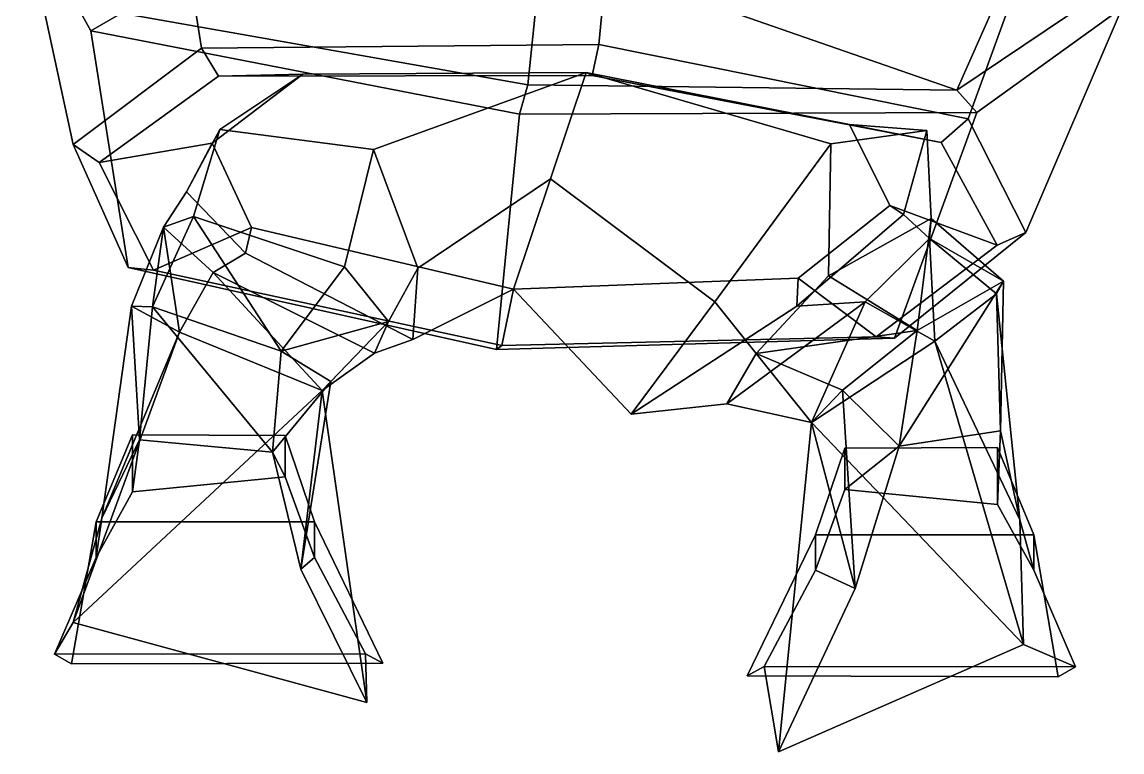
# Model space of a CAD drawing. Extents: x -206 to 215, y -173 to 299.
# Drawn here: x -116 to 128.9, y -172.5 to -10.1 of the extents above; entities that cross this region are included whole.
import ezdxf

# ---------------------------------------------------------------- set-up
doc = ezdxf.new("R2010")
doc.units = 0

msp = doc.modelspace()

# ---------------------------------------------------------------- linework, layer by layer
for points in [[(-84.301384, 36.730267, 100.477554), (-115.955055, 15.559083, 12.039), (-104.535591, -37.416588, 24.555965), (-75.989639, -15.959169, 113.174019)], [(12.428975, -15.176253, 145.061096), (17.493418, 37.208054, 131.356842), (-84.301384, 36.730267, 100.477554), (-75.989639, -15.959169, 113.174019)], [(12.428975, -15.176253, 145.061096), (94.639893, -31.674915, 103.318703), (112.902878, 18.566866, 89.087326), (17.493418, 37.208054, 131.356842)], [(112.902878, 18.566866, 89.087326), (94.639893, -31.674915, 103.318703), (107.530022, -56.948788, 12.307359), (128.900726, -6.993242, -2.103519)], [(-100.653374, -12.079011, -87.139366), (-115.955055, 15.559083, 12.039), (-108.835564, 16.032938, 11.341135), (-93.84301, -8.213093, -75.214043)], [(-104.535591, -37.416588, 24.555965), (-115.955055, 15.559083, 12.039), (-100.653374, -12.079011, -87.139366), (-92.341629, -64.76844, -74.442902)], [(-93.84301, -8.213093, -75.214043), (-0.168437, 6.823609, -112.516411), (-3.34828, -24.147751, -112.968155)], [(92.143272, -25.343269, -85.956345), (-3.34828, -24.147751, -112.968155), (-0.168437, 6.823609, -112.516411)], [(92.143272, -25.343269, -85.956345), (-0.168437, 6.823609, -112.516411), (106.03878, 6.057258, -84.394287)], [(121.997734, -5.227848, -1.991465), (92.143272, -25.343269, -85.956345), (106.03878, 6.057258, -84.394287)], [(107.530022, -56.948788, 12.307359), (78.28791, -80.484192, -84.298225), (96.550888, -30.242411, -98.52961), (128.900726, -6.993242, -2.103519)], [(96.550888, -30.242411, -98.52961), (92.143272, -25.343269, -85.956345), (121.997734, -5.227848, -1.991465), (128.900726, -6.993242, -2.103519)], [(-100.653374, -12.079011, -87.139366), (-93.84301, -8.213093, -75.214043), (-3.34828, -24.147751, -112.968155), (-5.226513, -30.608906, -129.430008)], [(-92.341629, -64.76844, -74.442902), (-100.653374, -12.079011, -87.139366), (-5.226513, -30.608906, -129.430008), (-10.30029, -83.021141, -115.726433)], [(-75.989639, -15.959169, 113.174019), (-104.535591, -37.416588, 24.555965), (-98.76722, -41.374359, 25.092318), (-72.228668, -22.156956, 104.738747)], [(12.428975, -15.176253, 145.061096), (-75.989639, -15.959169, 113.174019), (-72.228668, -22.156956, 104.738747), (10.942841, -22.049639, 132.706421)], [(12.428975, -15.176253, 145.061096), (10.942841, -22.049639, 132.706421), (88.646095, -36.974251, 95.446854), (94.639893, -31.674915, 103.318703)], [(-72.228668, -22.156956, 104.738747), (-98.76722, -41.374359, 25.092318), (-73.633553, -37.099918, 21.968475), (-53.44318, -21.752478, 85.287354)], [(-53.44318, -21.752478, 85.287354), (-73.633553, -37.099918, 21.968475), (-79.325302, -47.905373, 17.518759), (-71.893929, -34.069973, 60.682323)], [(10.942841, -22.049639, 132.706421), (-72.228668, -22.156956, 104.738747), (-53.44318, -21.752478, 85.287354), (9.599522, -21.372015, 108.261513)], [(9.599522, -21.372015, 108.261513), (-53.44318, -21.752478, 85.287354), (-71.893929, -34.069973, 60.682323), (-37.694725, -38.470856, 93.397614)], [(1.683028, -45.002064, 17.430477), (9.599522, -21.372015, 108.261513), (-37.694725, -38.470856, 93.397614), (-27.854065, -64.903992, 31.244814)], [(38.244316, -72.412689, 34.25597), (64.074249, -37.281418, 85.245461), (9.599522, -21.372015, 108.261513), (1.683028, -45.002064, 17.430477)], [(9.599522, -21.372015, 108.261513), (64.074249, -37.281418, 85.245461), (85.4505, -34.295753, 41.424355), (68.228027, -32.958946, 78.259796)], [(10.942841, -22.049639, 132.706421), (9.599522, -21.372015, 108.261513), (68.228027, -32.958946, 78.259796), (88.646095, -36.974251, 95.446854)], [(96.550888, -30.242411, -98.52961), (-5.226513, -30.608906, -129.430008), (-3.34828, -24.147751, -112.968155), (92.143272, -25.343269, -85.956345)], [(78.28791, -80.484192, -84.298225), (-10.30029, -83.021141, -115.726433), (-5.226513, -30.608906, -129.430008), (96.550888, -30.242411, -98.52961)], [(94.639893, -31.674915, 103.318703), (88.646095, -36.974251, 95.446854), (101.104965, -59.783493, 13.547986), (107.530022, -56.948788, 12.307359)], [(-77.799644, -53.434921, 36.462936), (-71.893929, -34.069973, 60.682323), (-79.325302, -47.905373, 17.518759), (-84.467804, -55.788544, 15.317417)], [(-44.194084, -64.629997, 59.788708), (-37.694725, -38.470856, 93.397614), (-71.893929, -34.069973, 60.682323), (-77.799644, -53.434921, 36.462936)], [(68.228027, -32.958946, 78.259796), (85.4505, -34.295753, 41.424355), (80.246277, -52.954922, 0.052424), (77.234161, -50.995522, 13.254573)], [(88.646095, -36.974251, 95.446854), (68.228027, -32.958946, 78.259796), (77.234161, -50.995522, 13.254573), (101.104965, -59.783493, 13.547986)], [(63.589893, -66.609695, 55.48539), (86.432625, -53.826756, 18.133154), (85.4505, -34.295753, 41.424355), (64.074249, -37.281418, 85.245461)], [(86.432625, -53.826756, 18.133154), (86.084953, -58.305065, -4.007445), (80.246277, -52.954922, 0.052424), (85.4505, -34.295753, 41.424355)], [(-104.535591, -37.416588, 24.555965), (-92.341629, -64.76844, -74.442902), (-86.699463, -65.351006, -61.293934), (-98.76722, -41.374359, 25.092318)], [(-98.76722, -41.374359, 25.092318), (-86.699463, -65.351006, -61.293934), (-64.877731, -55.88364, -45.908669), (-73.633553, -37.099918, 21.968475)], [(-73.633553, -37.099918, 21.968475), (-64.877731, -55.88364, -45.908669), (-66.211082, -61.551441, -25.441671), (-79.325302, -47.905373, 17.518759)], [(-44.194084, -64.629997, 59.788708), (-34.363407, -76.747231, 34.688736), (-27.854065, -64.903992, 31.244814), (-37.694725, -38.470856, 93.397614)], [(63.589893, -66.609695, 55.48539), (64.074249, -37.281418, 85.245461), (38.244316, -72.412689, 34.25597), (47.475441, -83.906883, 37.944553)], [(-6.550706, -69.579048, -77.040474), (1.683028, -45.002064, 17.430477), (-27.854065, -64.903992, 31.244814), (-28.951878, -80.750038, -39.100842)], [(38.244316, -72.412689, 34.25597), (1.683028, -45.002064, 17.430477), (-6.550706, -69.579048, -77.040474), (19.618349, -97.402122, -29.488279)], [(-84.467804, -55.788544, 15.317417), (-79.325302, -47.905373, 17.518759), (-66.211082, -61.551441, -25.441671), (-73.435959, -65.891083, -0.230479)], [(77.234161, -50.995522, 13.254573), (80.246277, -52.954922, 0.052424), (56.554165, -73.374214, -33.152569), (56.793472, -67.090111, -52.936218)], [(101.104965, -59.783493, 13.547986), (77.234161, -50.995522, 13.254573), (56.793472, -67.090111, -52.936218), (74.175308, -80.168297, -70.585823)], [(-58.291893, -83.340195, 77.719177), (-77.799644, -53.434921, 36.462936), (-86.869743, -73.468391, 57.110283)], [(-86.869743, -73.468391, 57.110283), (-77.799644, -53.434921, 36.462936), (-84.467804, -55.788544, 15.317417)], [(-58.291893, -83.340195, 77.719177), (-44.194084, -64.629997, 59.788708), (-77.799644, -53.434921, 36.462936)], [(86.084953, -58.305065, -4.007445), (71.72998, -72.356522, -12.438681), (56.554165, -73.374214, -33.152569), (80.246277, -52.954922, 0.052424)], [(83.294327, -78.77964, 68.438652), (86.432625, -53.826756, 18.133154), (63.589893, -66.609695, 55.48539)], [(83.294327, -78.77964, 68.438652), (102.493538, -67.813881, 35.907314), (86.432625, -53.826756, 18.133154)], [(102.493538, -67.813881, 35.907314), (86.084953, -58.305065, -4.007445), (86.432625, -53.826756, 18.133154)], [(-86.869743, -73.468391, 57.110283), (-84.467804, -55.788544, 15.317417), (-91.61171, -73.338669, 37.778015)], [(-91.61171, -73.338669, 37.778015), (-84.467804, -55.788544, 15.317417), (-80.925789, -79.149033, 23.128294)], [(-86.699463, -65.351006, -61.293934), (-9.171555, -82.089363, -98.079002), (-6.550706, -69.579048, -77.040474), (-64.877731, -55.88364, -45.908669)], [(-80.925789, -79.149033, 23.128294), (-84.467804, -55.788544, 15.317417), (-73.435959, -65.891083, -0.230479)], [(-64.877731, -55.88364, -45.908669), (-6.550706, -69.579048, -77.040474), (-28.951878, -80.750038, -39.100842), (-66.211082, -61.551441, -25.441671)], [(87.222298, -81.127205, 7.584799), (71.72998, -72.356522, -12.438681), (86.084953, -58.305065, -4.007445)], [(107.530022, -56.948788, 12.307359), (101.104965, -59.783493, 13.547986), (74.175308, -80.168297, -70.585823), (78.28791, -80.484192, -84.298225)], [(102.493538, -67.813881, 35.907314), (100.989754, -70.58181, 15.918906), (86.084953, -58.305065, -4.007445)], [(100.989754, -70.58181, 15.918906), (87.222298, -81.127205, 7.584799), (86.084953, -58.305065, -4.007445)], [(-73.435959, -65.891083, -0.230479), (-66.211082, -61.551441, -25.441671), (-28.951878, -80.750038, -39.100842), (-37.480717, -83.793312, 3.337299)], [(-92.341629, -64.76844, -74.442902), (-10.30029, -83.021141, -115.726433), (-9.171555, -82.089363, -98.079002), (-86.699463, -65.351006, -61.293934)], [(-80.925789, -79.149033, 23.128294), (-73.435959, -65.891083, -0.230479), (-49.147366, -92.079636, 25.439201)], [(-49.147366, -92.079636, 25.439201), (-73.435959, -65.891083, -0.230479), (-37.480717, -83.793312, 3.337299)], [(-58.291893, -83.340195, 77.719177), (-34.363407, -76.747231, 34.688736), (-44.194084, -64.629997, 59.788708)], [(-34.363407, -76.747231, 34.688736), (-37.480717, -83.793312, 3.337299), (-28.951878, -80.750038, -39.100842), (-27.854065, -64.903992, 31.244814)], [(74.175308, -80.168297, -70.585823), (56.793472, -67.090111, -52.936218), (-6.550706, -69.579048, -77.040474), (-9.171555, -82.089363, -98.079002)], [(56.793472, -67.090111, -52.936218), (56.554165, -73.374214, -33.152569), (19.618349, -97.402122, -29.488279), (-6.550706, -69.579048, -77.040474)], [(83.294327, -78.77964, 68.438652), (63.589893, -66.609695, 55.48539), (47.475441, -83.906883, 37.944553)], [(101.838463, -101.082054, 23.054623), (102.493538, -67.813881, 35.907314), (79.290794, -104.498184, 51.004246)], [(79.290794, -104.498184, 51.004246), (102.493538, -67.813881, 35.907314), (83.294327, -78.77964, 68.438652)], [(101.838463, -101.082054, 23.054623), (100.989754, -70.58181, 15.918906), (102.493538, -67.813881, 35.907314)], [(106.184807, -120.887337, 1.88938), (87.222298, -81.127205, 7.584799), (100.989754, -70.58181, 15.918906)], [(106.184807, -120.887337, 1.88938), (100.989754, -70.58181, 15.918906), (101.838463, -101.082054, 23.054623)], [(-98.161674, -120.48848, 13.549119), (-89.830681, -103.073471, 36.147423), (-91.61171, -73.338669, 37.778015)], [(-98.161674, -120.48848, 13.549119), (-91.61171, -73.338669, 37.778015), (-80.925789, -79.149033, 23.128294)], [(-89.830681, -103.073471, 36.147423), (-86.869743, -73.468391, 57.110283), (-91.61171, -73.338669, 37.778015)], [(71.72998, -72.356522, -12.438681), (40.970444, -95.11702, 8.451784), (19.618349, -97.402122, -29.488279), (56.554165, -73.374214, -33.152569)], [(47.475441, -83.906883, 37.944553), (38.244316, -72.412689, 34.25597), (19.618349, -97.402122, -29.488279), (40.970444, -95.11702, 8.451784)], [(59.800102, -99.261681, 24.865551), (40.970444, -95.11702, 8.451784), (71.72998, -72.356522, -12.438681)], [(87.222298, -81.127205, 7.584799), (59.800102, -99.261681, 24.865551), (71.72998, -72.356522, -12.438681)], [(-89.830681, -103.073471, 36.147423), (-60.164234, -105.86219, 55.666965), (-86.869743, -73.468391, 57.110283)], [(-60.164234, -105.86219, 55.666965), (-58.291893, -83.340195, 77.719177), (-86.869743, -73.468391, 57.110283)], [(-58.291893, -83.340195, 77.719177), (-47.179398, -90.125053, 54.650822), (-34.363407, -76.747231, 34.688736)], [(-49.147366, -92.079636, 25.439201), (-37.480717, -83.793312, 3.337299), (-34.363407, -76.747231, 34.688736)], [(-47.179398, -90.125053, 54.650822), (-49.147366, -92.079636, 25.439201), (-34.363407, -76.747231, 34.688736)], [(-104.576866, -143.75, -19.475407), (-98.161674, -120.48848, 13.549119), (-80.925789, -79.149033, 23.128294)], [(-104.576866, -143.75, -19.475407), (-80.925789, -79.149033, 23.128294), (-49.147366, -92.079636, 25.439201)], [(78.28791, -80.484192, -84.298225), (74.175308, -80.168297, -70.585823), (-9.171555, -82.089363, -98.079002), (-10.30029, -83.021141, -115.726433)], [(83.294327, -78.77964, 68.438652), (47.475441, -83.906883, 37.944553), (66.668594, -92.004456, 52.588932)], [(79.290794, -104.498184, 51.004246), (83.294327, -78.77964, 68.438652), (66.668594, -92.004456, 52.588932)], [(107.001053, -148.636871, -27.500372), (59.800102, -99.261681, 24.865551), (87.222298, -81.127205, 7.584799)], [(107.001053, -148.636871, -27.500372), (87.222298, -81.127205, 7.584799), (106.184807, -120.887337, 1.88938)], [(-60.164234, -105.86219, 55.666965), (-47.179398, -90.125053, 54.650822), (-58.291893, -83.340195, 77.719177)], [(59.800102, -99.261681, 24.865551), (47.475441, -83.906883, 37.944553), (40.970444, -95.11702, 8.451784)], [(66.668594, -92.004456, 52.588932), (47.475441, -83.906883, 37.944553), (59.800102, -99.261681, 24.865551)], [(-53.923874, -131.856308, 26.085512), (-47.179398, -90.125053, 54.650822), (-60.164234, -105.86219, 55.666965)], [(-53.923874, -131.856308, 26.085512), (-49.147366, -92.079636, 25.439201), (-47.179398, -90.125053, 54.650822)], [(-39.196915, -161.515152, -3.072044), (-104.576866, -143.75, -19.475407), (-49.147366, -92.079636, 25.439201)], [(-39.196915, -161.515152, -3.072044), (-49.147366, -92.079636, 25.439201), (-53.923874, -131.856308, 26.085512)], [(69.533867, -136.144913, 29.231951), (66.668594, -92.004456, 52.588932), (59.800102, -99.261681, 24.865551)], [(69.533867, -136.144913, 29.231951), (79.290794, -104.498184, 51.004246), (66.668594, -92.004456, 52.588932)], [(52.449871, -172.527679, 11.077506), (69.533867, -136.144913, 29.231951), (59.800102, -99.261681, 24.865551)], [(52.449871, -172.527679, 11.077506), (59.800102, -99.261681, 24.865551), (107.001053, -148.636871, -27.500372)], [(-99.465271, -121.357193, 132.127243), (-91.386253, -101.94783, 116.852875), (-91.386261, -114.668549, 63.392563), (-99.465279, -129.24408, 71.411613)], [(-50.86528, -121.357193, 132.127243), (-57.374969, -102.122154, 116.852875), (-91.386253, -101.94783, 116.852875), (-99.465271, -121.357193, 132.127243)], [(-57.374969, -102.122154, 116.852875), (-57.374973, -111.283691, 63.392563), (-91.386261, -114.668549, 63.392563), (-91.386253, -101.94783, 116.852875)], [(-50.86528, -121.357193, 132.127243), (-50.865284, -129.24408, 71.411613), (-57.374973, -111.283691, 63.392563), (-57.374969, -102.122154, 116.852875)], [(79.290794, -104.498184, 51.004246), (67.172768, -114.117073, 58.825558), (101.184052, -117.50193, 58.825558), (101.838463, -101.082054, 23.054623)], [(106.184807, -120.887337, 1.88938), (101.838463, -101.082054, 23.054623), (101.184052, -117.50193, 58.825558), (109.263077, -132.077454, 66.844612)], [(-98.161674, -120.48848, 13.549119), (-99.465279, -129.24408, 71.411613), (-91.386261, -114.668549, 63.392563), (-89.830681, -103.073471, 36.147423)], [(-60.164234, -105.86219, 55.666965), (-89.830681, -103.073471, 36.147423), (-91.386261, -114.668549, 63.392563), (-57.374973, -111.283691, 63.392563)], [(69.533867, -136.144913, 29.231951), (60.663074, -132.077454, 66.844612), (67.172768, -114.117073, 58.825558), (79.290794, -104.498184, 51.004246)], [(60.663078, -124.190575, 127.560242), (67.172768, -104.955536, 112.285873), (67.172768, -114.117073, 58.825558), (60.663074, -132.077454, 66.844612)], [(60.663078, -124.190575, 127.560242), (109.263084, -124.190575, 127.560242), (101.184052, -104.781212, 112.285873), (67.172768, -104.955536, 112.285873)], [(67.172768, -104.955536, 112.285873), (101.184052, -104.781212, 112.285873), (101.184052, -117.50193, 58.825558), (67.172768, -114.117073, 58.825558)], [(109.263084, -124.190575, 127.560242), (109.263077, -132.077454, 66.844612), (101.184052, -117.50193, 58.825558), (101.184052, -104.781212, 112.285873)], [(-53.923874, -131.856308, 26.085512), (-60.164234, -105.86219, 55.666965), (-57.374973, -111.283691, 63.392563), (-50.865284, -129.24408, 71.411613)], [(-104.576866, -143.75, -19.475407), (-108.723862, -150.783279, 63.774433), (-99.465279, -129.24408, 71.411613), (-98.161674, -120.48848, 13.549119)], [(-104.905273, -152.952957, 132.127243), (-99.465271, -121.357193, 132.127243), (-99.465279, -129.24408, 71.411613), (-108.723862, -150.783279, 63.774433)], [(-35.641026, -152.778625, 132.127243), (-50.86528, -121.357193, 132.127243), (-99.465271, -121.357193, 132.127243), (-104.905273, -152.952957, 132.127243)], [(-35.641026, -152.778625, 132.127243), (-39.459621, -150.683655, 59.955833), (-50.865284, -129.24408, 71.411613), (-50.86528, -121.357193, 132.127243)], [(107.001053, -148.636871, -27.500372), (106.184807, -120.887337, 1.88938), (109.263077, -132.077454, 66.844612), (118.521652, -153.616653, 59.207428)], [(45.438824, -155.612, 127.560242), (114.703079, -155.786346, 127.560242), (109.263084, -124.190575, 127.560242), (60.663078, -124.190575, 127.560242)], [(45.438824, -155.612, 127.560242), (60.663078, -124.190575, 127.560242), (60.663074, -132.077454, 66.844612), (49.257412, -153.517029, 55.388828)], [(114.703079, -155.786346, 127.560242), (118.521652, -153.616653, 59.207428), (109.263077, -132.077454, 66.844612), (109.263084, -124.190575, 127.560242)], [(-39.196915, -161.515152, -3.072044), (-53.923874, -131.856308, 26.085512), (-50.865284, -129.24408, 71.411613), (-39.459621, -150.683655, 59.955833)], [(52.449871, -172.527679, 11.077506), (49.257412, -153.517029, 55.388828), (60.663074, -132.077454, 66.844612), (69.533867, -136.144913, 29.231951)], [(-104.576866, -143.75, -19.475407), (-39.196915, -161.515152, -3.072044), (-39.459621, -150.683655, 59.955833), (-108.723862, -150.783279, 63.774433)], [(107.001053, -148.636871, -27.500372), (118.521652, -153.616653, 59.207428), (49.257412, -153.517029, 55.388828), (52.449871, -172.527679, 11.077506)], [(-104.905273, -152.952957, 132.127243), (-108.723862, -150.783279, 63.774433), (-39.459621, -150.683655, 59.955833), (-35.641026, -152.778625, 132.127243)], [(114.703079, -155.786346, 127.560242), (45.438824, -155.612, 127.560242), (49.257412, -153.517029, 55.388828), (118.521652, -153.616653, 59.207428)]]:
    msp.add_3dface(points)

doc.saveas('drawing.dxf')
